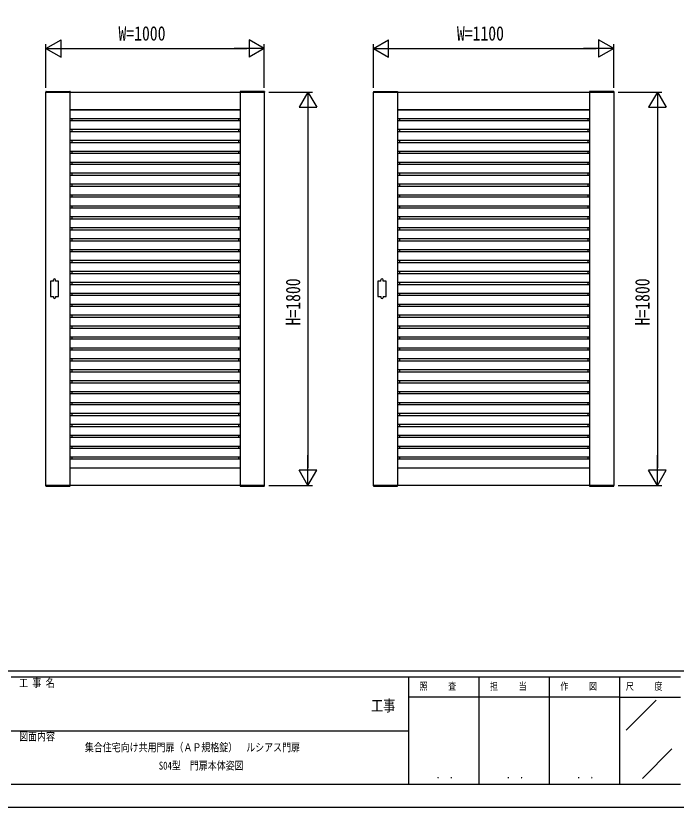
# Model space of a CAD drawing. Units: millimetres on the paper. Extents: x -297 to 297, y -210 to 210.
# Drawn here: x -1.9 to 149.3, y -210 to -28.9 of the extents above; entities that cross this region are included whole.
import ezdxf
from ezdxf.enums import TextEntityAlignment as Align

# ---------------------------------------------------------------- set-up
doc = ezdxf.new("R2010")
doc.units = ezdxf.units.MM
for name, color, linetype in [('0-1_USER1', 3, 'Continuous'), ('0-2_YKK_A1', 4, 'Continuous'), ('0-3_YKK_D', 6, 'Continuous'), ('0-4_YKK_ZWAK', 7, 'Continuous')]:
    doc.layers.add(name, color=color, linetype=linetype)
doc.styles.add('ＭＳ ゴシック', font='')
doc.styles.get('ＭＳ ゴシック').set_extended_font_data('MS Gothic')

msp = doc.modelspace()

# ---------------------------------------------------------------- linework, layer by layer
at = {"layer": '0-2_YKK_A1'}
for p, q in [((4.983, -46.222), (4.976, -46.35)), ((4.976, -46.35), (10.526, -46.35)), ((5.033, -46.175), (10.47, -46.175)), ((10.501, -46.35), (10.501, -136.35)), ((10.52, -46.222), (10.526, -46.35)), ((49.483, -46.222), (49.476, -46.35)), ((55.026, -46.35), (49.476, -46.35)), ((49.501, -46.35), (49.501, -136.35)), ((54.97, -46.175), (49.533, -46.175)), ((55.02, -46.222), (55.026, -46.35)), ((79.983, -46.222), (79.976, -46.35)), ((79.976, -46.35), (85.526, -46.35)), ((80.033, -46.175), (85.47, -46.175)), ((85.501, -46.35), (85.501, -136.35)), ((85.52, -46.222), (85.526, -46.35)), ((129.483, -46.222), (129.476, -46.35)), ((135.026, -46.35), (129.476, -46.35)), ((129.501, -46.35), (129.501, -136.35)), ((134.97, -46.175), (129.533, -46.175)), ((135.02, -46.222), (135.026, -46.35)), ((10.501, -50.35), (49.501, -50.35)), ((10.501, -50.39), (49.501, -50.39)), ((10.941, -50.35), (10.941, -50.39)), ((49.061, -50.35), (49.061, -50.39)), ((85.501, -50.35), (129.501, -50.35)), ((85.501, -50.39), (129.501, -50.39)), ((85.941, -50.35), (85.941, -50.39)), ((129.061, -50.35), (129.061, -50.39)), ((10.501, -52.39), (49.501, -52.39)), ((10.941, -52.39), (10.941, -52.85)), ((49.061, -52.39), (49.061, -52.85)), ((85.501, -52.39), (129.501, -52.39)), ((85.941, -52.39), (85.941, -52.85)), ((129.061, -52.39), (129.061, -52.85)), ((10.501, -52.85), (49.501, -52.85)), ((85.501, -52.85), (129.501, -52.85)), ((10.501, -54.85), (49.501, -54.85)), ((10.501, -55.35), (49.501, -55.35)), ((10.941, -54.85), (10.941, -55.35)), ((49.061, -54.85), (49.061, -55.35)), ((85.501, -54.85), (129.501, -54.85)), ((85.501, -55.35), (129.501, -55.35)), ((85.941, -54.85), (85.941, -55.35)), ((129.061, -54.85), (129.061, -55.35)), ((10.501, -57.35), (49.501, -57.35)), ((10.501, -57.85), (49.501, -57.85)), ((10.941, -57.35), (10.941, -57.85)), ((49.061, -57.35), (49.061, -57.85)), ((85.501, -57.35), (129.501, -57.35)), ((85.501, -57.85), (129.501, -57.85)), ((85.941, -57.35), (85.941, -57.85)), ((129.061, -57.35), (129.061, -57.85)), ((10.501, -59.85), (49.501, -59.85)), ((10.501, -60.35), (49.501, -60.35)), ((10.941, -59.85), (10.941, -60.31)), ((49.061, -59.85), (49.061, -60.31)), ((85.501, -59.85), (129.501, -59.85)), ((85.501, -60.35), (129.501, -60.35)), ((85.941, -59.85), (85.941, -60.31)), ((129.061, -59.85), (129.061, -60.31)), ((10.501, -62.35), (49.501, -62.35)), ((10.501, -62.85), (49.501, -62.85)), ((10.941, -62.35), (10.941, -62.85)), ((49.061, -62.35), (49.061, -62.85)), ((85.501, -62.35), (129.501, -62.35)), ((85.501, -62.85), (129.501, -62.85)), ((85.941, -62.35), (85.941, -62.85)), ((129.061, -62.35), (129.061, -62.85)), ((10.501, -64.85), (49.501, -64.85)), ((10.941, -64.85), (10.941, -65.35)), ((49.061, -64.85), (49.061, -65.35)), ((85.501, -64.85), (129.501, -64.85)), ((85.941, -64.85), (85.941, -65.35)), ((129.061, -64.85), (129.061, -65.35)), ((10.501, -65.35), (49.501, -65.35)), ((85.501, -65.35), (129.501, -65.35)), ((10.501, -67.35), (49.501, -67.35)), ((10.501, -67.85), (49.501, -67.85)), ((10.941, -67.39), (10.941, -67.85)), ((49.061, -67.39), (49.061, -67.85)), ((85.501, -67.35), (129.501, -67.35)), ((85.501, -67.85), (129.501, -67.85)), ((85.941, -67.39), (85.941, -67.85)), ((129.061, -67.39), (129.061, -67.85)), ((10.501, -69.85), (49.501, -69.85)), ((10.501, -70.35), (49.501, -70.35)), ((10.941, -69.85), (10.941, -70.35)), ((49.061, -69.85), (49.061, -70.35)), ((85.501, -69.85), (129.501, -69.85)), ((85.501, -70.35), (129.501, -70.35)), ((85.941, -69.85), (85.941, -70.35)), ((129.061, -69.85), (129.061, -70.35)), ((10.501, -72.35), (49.501, -72.35)), ((10.941, -72.35), (10.941, -72.85)), ((49.061, -72.35), (49.061, -72.85)), ((85.501, -72.35), (129.501, -72.35)), ((85.941, -72.35), (85.941, -72.85)), ((129.061, -72.35), (129.061, -72.85)), ((10.501, -72.85), (49.501, -72.85)), ((85.501, -72.85), (129.501, -72.85)), ((10.501, -74.85), (49.501, -74.85)), ((10.501, -75.35), (49.501, -75.35)), ((10.941, -74.85), (10.941, -75.35)), ((49.061, -74.85), (49.061, -75.35)), ((85.501, -74.85), (129.501, -74.85)), ((85.501, -75.35), (129.501, -75.35)), ((85.941, -74.85), (85.941, -75.35)), ((129.061, -74.85), (129.061, -75.35)), ((10.501, -77.35), (49.501, -77.35)), ((10.501, -77.85), (49.501, -77.85)), ((10.941, -77.35), (10.941, -77.85)), ((49.061, -77.35), (49.061, -77.85)), ((85.501, -77.35), (129.501, -77.35)), ((85.501, -77.85), (129.501, -77.85)), ((85.941, -77.35), (85.941, -77.85)), ((129.061, -77.35), (129.061, -77.85)), ((10.501, -79.85), (49.501, -79.85)), ((10.501, -80.35), (49.501, -80.35)), ((10.941, -79.85), (10.941, -80.35)), ((49.061, -79.85), (49.061, -80.35)), ((85.501, -79.85), (129.501, -79.85)), ((85.501, -80.35), (129.501, -80.35)), ((85.941, -79.85), (85.941, -80.35)), ((129.061, -79.85), (129.061, -80.35)), ((10.501, -82.35), (49.501, -82.35)), ((10.501, -82.85), (49.501, -82.85)), ((10.941, -82.35), (10.941, -82.85)), ((49.061, -82.35), (49.061, -82.85)), ((85.501, -82.35), (129.501, -82.35)), ((85.501, -82.85), (129.501, -82.85)), ((85.941, -82.35), (85.941, -82.85)), ((129.061, -82.35), (129.061, -82.85)), ((10.501, -84.85), (49.501, -84.85)), ((10.941, -84.85), (10.941, -85.35)), ((49.061, -84.85), (49.061, -85.35)), ((85.501, -84.85), (129.501, -84.85)), ((85.941, -84.85), (85.941, -85.35)), ((129.061, -84.85), (129.061, -85.35)), ((10.501, -85.35), (49.501, -85.35)), ((85.501, -85.35), (129.501, -85.35)), ((10.501, -87.35), (49.501, -87.35)), ((10.501, -87.85), (49.501, -87.85)), ((10.941, -87.35), (10.941, -87.85)), ((49.061, -87.35), (49.061, -87.85)), ((85.501, -87.35), (129.501, -87.35)), ((85.501, -87.85), (129.501, -87.85)), ((85.941, -87.35), (85.941, -87.85)), ((129.061, -87.35), (129.061, -87.85)), ((6.701, -89.6), (6.701, -89.35)), ((7.201, -89.6), (7.201, -89.35)), ((10.501, -89.85), (49.501, -89.85)), ((10.501, -90.35), (49.501, -90.35)), ((10.941, -89.85), (10.941, -90.35)), ((49.061, -89.85), (49.061, -90.35)), ((81.701, -89.6), (81.701, -89.35)), ((82.201, -89.6), (82.201, -89.35)), ((85.501, -89.85), (129.501, -89.85)), ((85.501, -90.35), (129.501, -90.35)), ((85.941, -89.85), (85.941, -90.35)), ((129.061, -89.85), (129.061, -90.35)), ((10.501, -92.35), (49.501, -92.35)), ((10.941, -92.35), (10.941, -92.85)), ((49.061, -92.35), (49.061, -92.85)), ((85.501, -92.35), (129.501, -92.35)), ((85.941, -92.35), (85.941, -92.85)), ((129.061, -92.35), (129.061, -92.85)), ((6.701, -93.1), (6.701, -93.35)), ((7.201, -93.1), (7.201, -93.35)), ((10.501, -92.85), (49.501, -92.85)), ((81.701, -93.1), (81.701, -93.35)), ((82.201, -93.1), (82.201, -93.35)), ((85.501, -92.85), (129.501, -92.85)), ((10.501, -94.85), (49.501, -94.85)), ((10.501, -95.35), (49.501, -95.35)), ((10.941, -94.85), (10.941, -95.35)), ((49.061, -94.85), (49.061, -95.35)), ((85.501, -94.85), (129.501, -94.85)), ((85.501, -95.35), (129.501, -95.35)), ((85.941, -94.85), (85.941, -95.35)), ((129.061, -94.85), (129.061, -95.35)), ((10.501, -97.35), (49.501, -97.35)), ((10.941, -97.35), (10.941, -97.85)), ((49.061, -97.35), (49.061, -97.85)), ((85.501, -97.35), (129.501, -97.35)), ((85.941, -97.35), (85.941, -97.85)), ((129.061, -97.35), (129.061, -97.85)), ((10.501, -97.85), (49.501, -97.85)), ((85.501, -97.85), (129.501, -97.85)), ((10.501, -99.85), (49.501, -99.85)), ((10.501, -100.35), (49.501, -100.35)), ((10.941, -99.85), (10.941, -100.35)), ((49.061, -99.85), (49.061, -100.35)), ((85.501, -99.85), (129.501, -99.85)), ((85.501, -100.35), (129.501, -100.35)), ((85.941, -99.85), (85.941, -100.35)), ((129.061, -99.85), (129.061, -100.35)), ((10.501, -102.35), (49.501, -102.35)), ((10.501, -102.85), (49.501, -102.85)), ((10.941, -102.35), (10.941, -102.85)), ((49.061, -102.35), (49.061, -102.85)), ((85.501, -102.35), (129.501, -102.35)), ((85.501, -102.85), (129.501, -102.85)), ((85.941, -102.35), (85.941, -102.85)), ((129.061, -102.35), (129.061, -102.85)), ((10.501, -104.85), (49.501, -104.85)), ((10.941, -104.85), (10.941, -105.35)), ((49.061, -104.85), (49.061, -105.35)), ((85.501, -104.85), (129.501, -104.85)), ((85.941, -104.85), (85.941, -105.35)), ((129.061, -104.85), (129.061, -105.35)), ((10.501, -105.35), (49.501, -105.35)), ((85.501, -105.35), (129.501, -105.35)), ((10.501, -107.35), (49.501, -107.35)), ((10.501, -107.85), (49.501, -107.85)), ((10.941, -107.35), (10.941, -107.85)), ((49.061, -107.35), (49.061, -107.85)), ((85.501, -107.35), (129.501, -107.35)), ((85.501, -107.85), (129.501, -107.85)), ((85.941, -107.35), (85.941, -107.85)), ((129.061, -107.35), (129.061, -107.85)), ((10.501, -109.85), (49.501, -109.85)), ((10.501, -110.35), (49.501, -110.35)), ((10.941, -109.85), (10.941, -110.35)), ((49.061, -109.85), (49.061, -110.35)), ((85.501, -109.85), (129.501, -109.85)), ((85.501, -110.35), (129.501, -110.35)), ((85.941, -109.85), (85.941, -110.35)), ((129.061, -109.85), (129.061, -110.35)), ((10.501, -112.35), (49.501, -112.35)), ((10.501, -112.85), (49.501, -112.85)), ((10.941, -112.35), (10.941, -112.85)), ((49.061, -112.35), (49.061, -112.85)), ((85.501, -112.35), (129.501, -112.35)), ((85.501, -112.85), (129.501, -112.85)), ((85.941, -112.35), (85.941, -112.85)), ((129.061, -112.35), (129.061, -112.85)), ((10.501, -114.85), (49.501, -114.85)), ((10.501, -115.35), (49.501, -115.35)), ((10.941, -114.85), (10.941, -115.35)), ((49.061, -114.85), (49.061, -115.35)), ((85.501, -114.85), (129.501, -114.85)), ((85.501, -115.35), (129.501, -115.35)), ((85.941, -114.85), (85.941, -115.35)), ((129.061, -114.85), (129.061, -115.35)), ((10.501, -117.35), (49.501, -117.35)), ((10.941, -117.35), (10.941, -117.85)), ((49.061, -117.35), (49.061, -117.85)), ((85.501, -117.35), (129.501, -117.35)), ((85.941, -117.35), (85.941, -117.85)), ((129.061, -117.35), (129.061, -117.85)), ((10.501, -117.85), (49.501, -117.85)), ((85.501, -117.85), (129.501, -117.85)), ((10.501, -119.85), (49.501, -119.85)), ((10.501, -120.35), (49.501, -120.35)), ((10.941, -119.85), (10.941, -120.35)), ((49.061, -119.85), (49.061, -120.35)), ((85.501, -119.85), (129.501, -119.85)), ((85.501, -120.35), (129.501, -120.35)), ((85.941, -119.85), (85.941, -120.35)), ((129.061, -119.85), (129.061, -120.35)), ((10.501, -122.35), (49.501, -122.35)), ((10.501, -122.85), (49.501, -122.85)), ((10.941, -122.35), (10.941, -122.85)), ((49.061, -122.35), (49.061, -122.85)), ((85.501, -122.35), (129.501, -122.35)), ((85.501, -122.85), (129.501, -122.85)), ((85.941, -122.35), (85.941, -122.85)), ((129.061, -122.35), (129.061, -122.85)), ((10.501, -124.85), (49.501, -124.85)), ((10.941, -124.85), (10.941, -125.35)), ((49.061, -124.85), (49.061, -125.35)), ((85.501, -124.85), (129.501, -124.85)), ((85.941, -124.85), (85.941, -125.35)), ((129.061, -124.85), (129.061, -125.35)), ((10.501, -125.35), (49.501, -125.35)), ((85.501, -125.35), (129.501, -125.35)), ((10.501, -127.35), (49.501, -127.35)), ((10.501, -127.85), (49.501, -127.85)), ((10.941, -127.35), (10.941, -127.85)), ((49.061, -127.35), (49.061, -127.85)), ((85.501, -127.35), (129.501, -127.35)), ((85.501, -127.85), (129.501, -127.85)), ((85.941, -127.35), (85.941, -127.85)), ((129.061, -127.35), (129.061, -127.85)), ((10.501, -129.85), (49.501, -129.85)), ((10.501, -130.31), (49.501, -130.31)), ((10.941, -129.85), (10.941, -130.31)), ((49.061, -129.85), (49.061, -130.31)), ((85.501, -129.85), (129.501, -129.85)), ((85.501, -130.31), (129.501, -130.31)), ((85.941, -129.85), (85.941, -130.31)), ((129.061, -129.85), (129.061, -130.31)), ((10.501, -132.31), (49.501, -132.31)), ((10.501, -132.35), (49.501, -132.35)), ((10.941, -132.31), (10.941, -132.35)), ((49.061, -132.31), (49.061, -132.35)), ((85.501, -132.31), (129.501, -132.31)), ((85.501, -132.35), (129.501, -132.35)), ((85.941, -132.31), (85.941, -132.35)), ((129.061, -132.31), (129.061, -132.35)), ((4.976, -136.35), (10.526, -136.35)), ((4.983, -136.478), (4.976, -136.35)), ((5.033, -136.525), (10.47, -136.525)), ((10.52, -136.478), (10.526, -136.35)), ((49.476, -136.35), (55.026, -136.35)), ((49.483, -136.478), (49.476, -136.35)), ((49.533, -136.525), (54.97, -136.525)), ((55.02, -136.478), (55.026, -136.35)), ((79.976, -136.35), (85.526, -136.35)), ((79.983, -136.478), (79.976, -136.35)), ((80.033, -136.525), (85.47, -136.525)), ((85.52, -136.478), (85.526, -136.35)), ((129.476, -136.35), (135.026, -136.35)), ((129.483, -136.478), (129.476, -136.35)), ((129.533, -136.525), (134.97, -136.525)), ((135.02, -136.478), (135.026, -136.35))]:
    msp.add_line(p, q, dxfattribs=at)
for points in [[(5.001, -46.35), (55.001, -46.35), (55.001, -136.35), (5.001, -136.35)], [(80.001, -46.35), (135.001, -46.35), (135.001, -136.35), (80.001, -136.35)]]:
    msp.add_lwpolyline(points, close=True, dxfattribs=at)
for points in [[(6.701, -89.6), (6.001, -89.6), (6.001, -93.1), (6.701, -93.1)], [(7.201, -93.1), (7.901, -93.1), (7.901, -89.6), (7.201, -89.6)], [(81.701, -89.6), (81.001, -89.6), (81.001, -93.1), (81.701, -93.1)], [(82.201, -93.1), (82.901, -93.1), (82.901, -89.6), (82.201, -89.6)]]:
    msp.add_lwpolyline(points, dxfattribs=at)
for centre, radius, start, end in [((5.033, -46.225), 0.05, 90, 177), ((10.47, -46.225), 0.05, 3, 90), ((49.533, -46.225), 0.05, 90, 177), ((54.97, -46.225), 0.05, 3, 90), ((80.033, -46.225), 0.05, 90, 177), ((85.47, -46.225), 0.05, 3, 90), ((129.533, -46.225), 0.05, 90, 177), ((134.97, -46.225), 0.05, 3, 90), ((6.951, -89.35), 0.25, 0, 180), ((81.951, -89.35), 0.25, 0, 180), ((6.951, -93.35), 0.25, 180, 0), ((81.951, -93.35), 0.25, 180, 0), ((5.033, -136.475), 0.05, 183, 270), ((10.47, -136.475), 0.05, 270, 357), ((49.533, -136.475), 0.05, 183, 270), ((54.97, -136.475), 0.05, 270, 357), ((80.033, -136.475), 0.05, 183, 270), ((85.47, -136.475), 0.05, 270, 357), ((129.533, -136.475), 0.05, 183, 270), ((134.97, -136.475), 0.05, 270, 357)]:
    msp.add_arc(centre, radius, start, end, dxfattribs=at)
at = {"layer": '0-3_YKK_D'}
for p, q in [((5.001, -36.35), (8.465, -34.35)), ((8.465, -38.35), (8.465, -34.35)), ((55.001, -36.35), (51.537, -34.35)), ((51.537, -34.35), (51.537, -38.35)), ((80.001, -36.35), (83.465, -34.35)), ((83.465, -38.35), (83.465, -34.35)), ((135.001, -36.35), (131.537, -34.35)), ((131.537, -34.35), (131.537, -38.35)), ((5.001, -45.35), (5.001, -35.35)), ((55.001, -45.35), (55.001, -35.35)), ((80.001, -45.35), (80.001, -35.35)), ((135.001, -45.35), (135.001, -35.35)), ((5.001, -36.35), (8.465, -38.35)), ((5.001, -36.35), (11.93, -36.35)), ((9.001, -36.35), (51.001, -36.35)), ((55.001, -36.35), (48.073, -36.35)), ((55.001, -36.35), (51.537, -38.35)), ((80.001, -36.35), (83.465, -38.35)), ((80.001, -36.35), (86.93, -36.35)), ((84.001, -36.35), (131.001, -36.35)), ((135.001, -36.35), (128.073, -36.35)), ((135.001, -36.35), (131.537, -38.35)), ((56.001, -46.35), (66.001, -46.35)), ((65.001, -46.35), (63.001, -49.814)), ((65.001, -46.35), (67.001, -49.814)), ((65.001, -46.35), (65.001, -53.278)), ((136.001, -46.35), (146.001, -46.35)), ((145.001, -46.35), (143.001, -49.814)), ((145.001, -46.35), (147.001, -49.814)), ((145.001, -46.35), (145.001, -53.278)), ((63.001, -49.814), (67.001, -49.814)), ((65.001, -50.35), (65.001, -132.35)), ((143.001, -49.814), (147.001, -49.814)), ((145.001, -50.35), (145.001, -132.35)), ((65.001, -136.35), (65.001, -129.422)), ((145.001, -136.35), (145.001, -129.422)), ((65.001, -136.35), (63.001, -132.886)), ((67.001, -132.886), (63.001, -132.886)), ((65.001, -136.35), (67.001, -132.886)), ((145.001, -136.35), (143.001, -132.886)), ((147.001, -132.886), (143.001, -132.886)), ((145.001, -136.35), (147.001, -132.886)), ((56.001, -136.35), (66.001, -136.35)), ((136.001, -136.35), (146.001, -136.35))]:
    msp.add_line(p, q, dxfattribs=at)
at = {"layer": '0-4_YKK_ZWAK'}
for p, q in [((270.001, -178.85), (-275.999, -178.85)), ((88.001, -180.25), (-2.999, -180.25)), ((104.101, -180.25), (104.101, -204.75)), ((120.201, -180.25), (120.201, -204.75)), ((136.301, -180.25), (136.301, -204.75)), ((150.301, -180.25), (136.301, -180.25)), ((136.301, -184.8), (88.001, -184.8)), ((136.301, -184.8), (150.301, -184.8)), ((137.847, -192.38), (144.703, -185.525)), ((-2.999, -192.5), (88.001, -192.5)), ((141.597, -203.419), (148.332, -196.684)), ((-2.999, -204.75), (88.001, -204.75)), ((88.001, -204.75), (136.301, -204.75)), ((136.301, -204.75), (150.301, -204.75))]:
    msp.add_line(p, q, dxfattribs=at)
msp.add_lwpolyline([(-297, -210), (297, -210), (297, 210), (-297, 210)], close=True, dxfattribs=at)
msp.add_lwpolyline([(136.301, -180.25), (88.001, -180.25), (88.001, -204.75)], dxfattribs=at)

# ---------------------------------------------------------------- texts
at = {"layer": '0-1_USER1', "style": 'ＭＳ ゴシック', "width": 0.8}
for s, p in [('集合住宅向け共用門扉（ＡＰ規格錠）\u3000ルシアス門扉', (13.901, -197.792)), ('S04型\u3000門扉本体姿図', (30.835, -201.958))]:
    msp.add_text(s, height=1.833, dxfattribs=at).set_placement(p, align=Align.BOTTOM_LEFT)
at = {"layer": '0-3_YKK_D', "style": 'ＭＳ ゴシック', "width": 0.8}
for s, p in [('W=1000', (21.601, -35.55)), ('W=1100', (99.101, -35.55))]:
    msp.add_text(s, height=3.299, dxfattribs=at).set_placement(p, align=Align.BOTTOM_LEFT)
for p in [(64.201, -99.75), (144.201, -99.75)]:
    msp.add_text('H=1800', height=3.299, rotation=90, dxfattribs=at).set_placement(p, align=Align.BOTTOM_LEFT)
at = {"layer": '0-4_YKK_ZWAK', "style": 'ＭＳ ゴシック', "width": 0.8}
for s, height, p in [('工 事 名', 1.833, (-1.161, -183.05)), ('照     査', 1.65, (90.531, -183.65)), ('担     当', 1.65, (106.691, -183.65)), ('作     図', 1.65, (122.791, -183.65)), ('尺     度', 1.65, (137.781, -183.65)), ('工事', 2.566, (79.413, -188.823)), ('図面内容', 1.833, (-1.161, -195.3)), ('． ．', 1.814, (94.3, -204.005)), ('． ．', 1.814, (110.4, -204.005)), ('． ．', 1.814, (126.5, -204.005))]:
    msp.add_text(s, height=height, dxfattribs=at).set_placement(p, align=Align.BOTTOM_LEFT)

doc.saveas('drawing.dxf')
